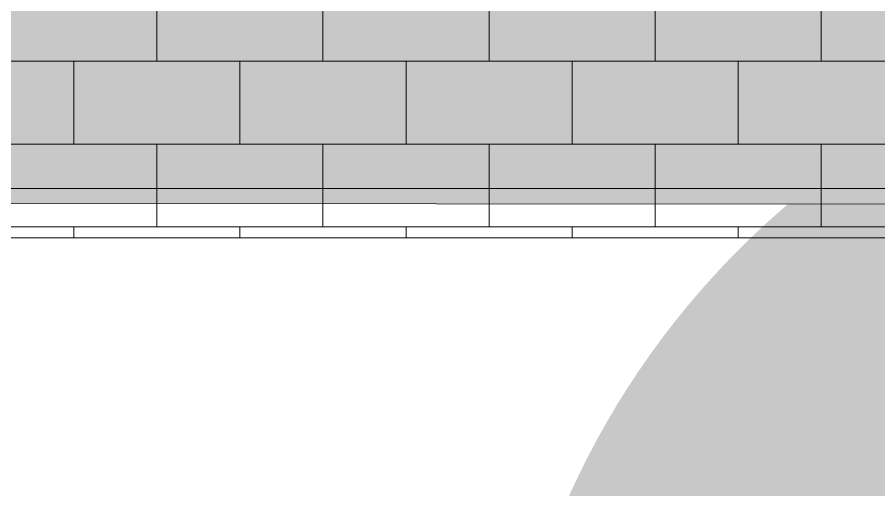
# Model space of a CAD drawing. Header units: millimetres. Extents: x -284281 to 1648660, y -821378 to -151356.
# Drawn here: x -193470 to -188281, y -264083 to -261235 of the extents above; entities that cross this region are included whole.
import ezdxf

# ---------------------------------------------------------------- set-up
doc = ezdxf.new("R2010")
doc.units = ezdxf.units.MM
doc.header["$MEASUREMENT"] = 0
doc.layers.add('Sols_ Dalles', color=7, linetype='Continuous')

# ---------------------------------------------------------------- blocks, each defined once
blk = doc.blocks.new('Dalle_10_1', base_point=(217805.5, -253415.6))
at = {"layer": 'Sols_ Dalles', "linetype": 'Continuous', "lineweight": 0, "true_color": 0x2e271c}
blk.add_hatch(color=250, dxfattribs=at).paths.add_polyline_path([(217805.5, -253415.6), (217805.5, -262350.9), (245610, -262365.6), (245610, -253415.6), (244226, -253415.6), (244226, -261165.6), (232166, -261165.6), (232166, -259365.6), (230526, -259365.6), (230526, -261165.6), (219225.5, -261165.6), (219225.5, -257683.7), (220725.5, -257683.7), (220725.5, -256655.6), (219225.5, -256655.6), (219225.5, -253415.6)])
at = {"layer": 'Sols_ Dalles', "color": 250, "linetype": 'Continuous', "lineweight": 5, "true_color": 0x1f1f1f, "flags": 128}
blk.add_lwpolyline([(217805.5, -253415.6), (217805.5, -262350.9), (245610, -262365.6), (245610, -253415.6), (244226, -253415.6), (244226, -261165.6), (232166, -261165.6), (232166, -259365.6), (230526, -259365.6), (230526, -261165.6), (219225.5, -261165.6), (219225.5, -257683.7), (220725.5, -257683.7), (220725.5, -256655.6), (219225.5, -256655.6), (219225.5, -253415.6)], close=True, dxfattribs=at)

msp = doc.modelspace()

# ---------------------------------------------------------------- hatches: boundary and pattern name
at = {"linetype": 'Continuous', "lineweight": 5}
h = msp.add_hatch(dxfattribs=at)
h.set_pattern_fill('PANNEAU_100X50_0001', color=9, style=0, pattern_type=2)
h.set_pattern_definition([(0, (-426129.33, 0), (0, 500), []), (90, (-426129.3, 0), (-1000, 0), [500, -500]), (90, (-425629.3, 500), (-1000, 0), [500, -500])])
h.paths.add_polyline_path([(-208323.78973, -262550.57129), (-208323.78973, -255066.55709), (-208303.78973, -255066.55709), (-208303.78973, -253415.57129), (-206903.78973, -253415.57129), (-206903.78973, -256655.57129), (-205103.78973, -256655.57129), (-205103.78973, -257683.65976), (-206903.78973, -257683.65976), (-206903.78973, -261165.57129), (-195603.29814, -261165.57129), (-195603.29814, -259365.57129), (-193963.29814, -259365.57129), (-193963.29814, -261165.57129), (-181903.29814, -261165.57129), (-181903.29814, -253415.57129), (-180503.29814, -253415.57129), (-180503.29814, -262465.57129), (-180519.28691, -262465.57129), (-181903.29814, -262565.57129), (-205503.29814, -262565.57129), (-208279.26376, -262565.57129), (-208279.26376, -262550.57129)])
at = {"linetype": 'Continuous', "lineweight": 0, "true_color": 0xa7a7a7}
msp.add_hatch(color=253, dxfattribs=at).paths.add_polyline_path([(-190582.9074, -266165.48622, 1), (-180582.9074, -266165.48622, 1)])
at = {"layer": 'Sols_ Dalles', "linetype": 'Continuous', "lineweight": 0, "true_color": 0x2e271c}
msp.add_hatch(color=250, dxfattribs=at).paths.add_polyline_path([(-206903.78973, -253415.57129), (-208279.26376, -253415.57129), (-208279.26376, -262266.88531), (-180519.28691, -262266.88531), (-180519.28691, -253415.57129), (-181903.29814, -253415.57129), (-181903.29814, -261165.57129), (-193963.29814, -261165.57129), (-195603.29814, -261165.57129), (-206903.78973, -261165.57129), (-206903.78973, -257693.65976), (-206903.78973, -256655.57129)])

# ---------------------------------------------------------------- linework, layer by layer
at = {"color": 7, "linetype": 'Continuous', "lineweight": 5, "flags": 128}
msp.add_lwpolyline([(-208323.78973, -262550.57129), (-208323.78973, -255066.55709), (-208303.78973, -255066.55709), (-208303.78973, -253415.57129), (-206903.78973, -253415.57129), (-206903.78973, -256655.57129), (-205103.78973, -256655.57129), (-205103.78973, -257683.65976), (-206903.78973, -257683.65976), (-206903.78973, -261165.57129), (-195603.29814, -261165.57129), (-195603.29814, -259365.57129), (-193963.29814, -259365.57129), (-193963.29814, -261165.57129), (-181903.29814, -261165.57129), (-181903.29814, -253415.57129), (-180503.29814, -253415.57129), (-180503.29814, -262465.57129), (-180519.28691, -262465.57129), (-181903.29814, -262565.57129), (-205503.29814, -262565.57129), (-208279.26376, -262565.57129), (-208279.26376, -262550.57129)], close=True, dxfattribs=at)
at = {"layer": 'Sols_ Dalles', "color": 7, "linetype": 'Continuous', "lineweight": 5, "flags": 128}
msp.add_lwpolyline([(-206903.78973, -253415.57129), (-208279.26376, -253415.57129), (-208279.26376, -262266.88531), (-180519.28691, -262266.88531), (-180519.28691, -253415.57129), (-181903.29814, -253415.57129), (-181903.29814, -261165.57129), (-193963.29814, -261165.57129), (-195603.29814, -261165.57129), (-206903.78973, -261165.57129), (-206903.78973, -257693.65976), (-206903.78973, -256655.57129)], close=True, dxfattribs=at)

# ---------------------------------------------------------------- block references
at = {"layer": 'Sols_ Dalles', "color": 250, "linetype": 'Continuous', "lineweight": 5, "true_color": 0x1f1f1f}
msp.add_blockref('Dalle_10_1', (-208323.78973, -253415.57129), dxfattribs=at)

doc.saveas('drawing.dxf')
